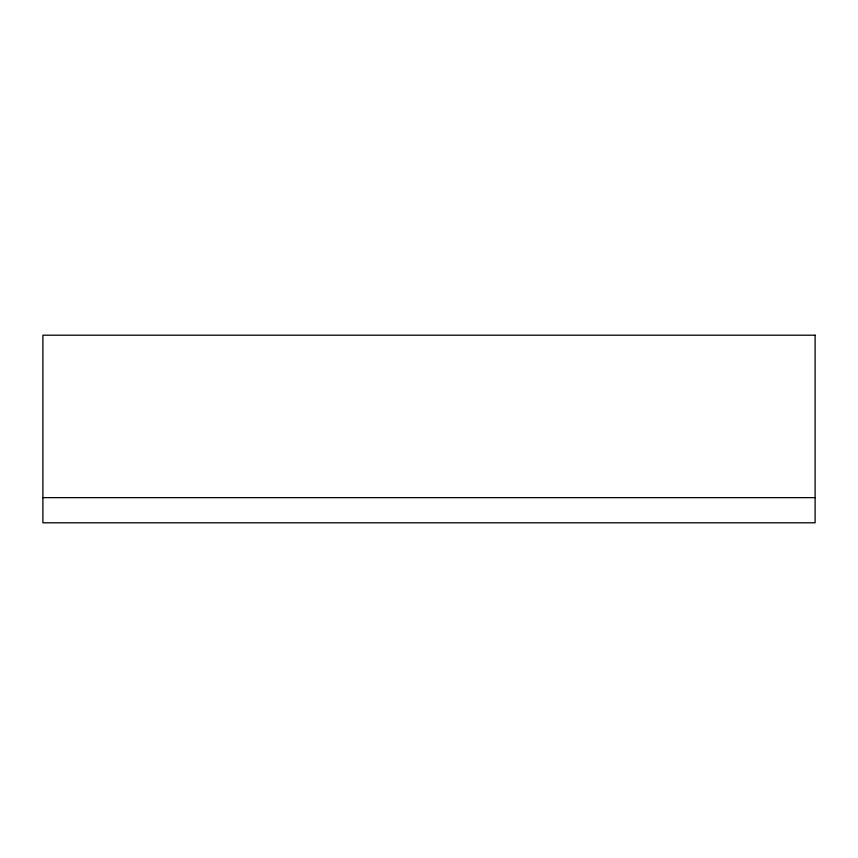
<?xml version="1.0" encoding="UTF-8"?>
<svg xmlns="http://www.w3.org/2000/svg" width="858" height="858" viewBox="0 0 858 858"><rect width="100%" height="100%" fill="white"/><g stroke="black" fill="none" stroke-linecap="round" stroke-linejoin="round"><path stroke-width="1.29" d="M42.9 497.64L815.1 497.64M815.1 335.199L42.9 335.199L42.9 522.801L815.1 522.801L815.1 335.199"/></g></svg>
